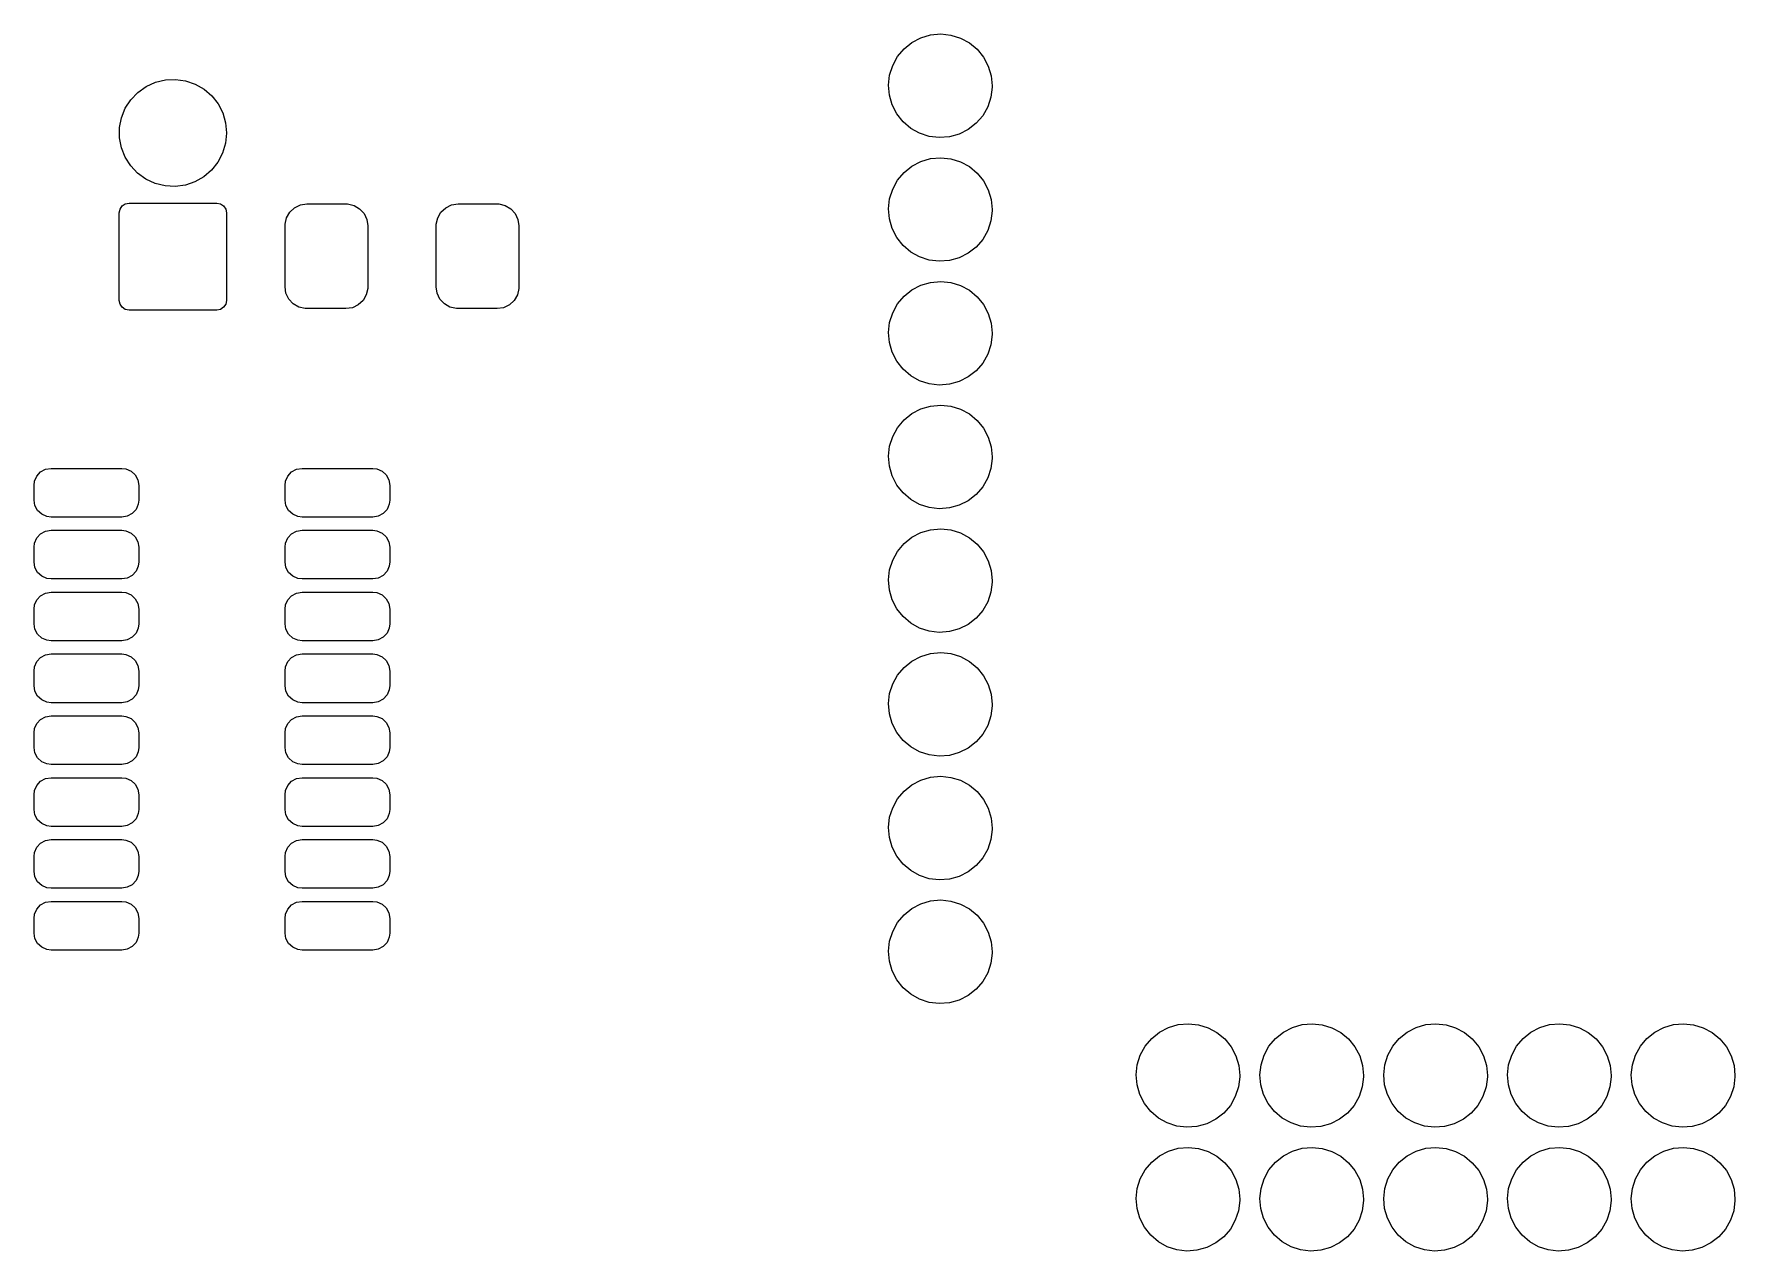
# Model space of a CAD drawing. Extents: x 10 to 584, y -410 to -10.
# Drawn here: x 297.07 to 331.97, y -151.49 to -126.51 of the extents above; entities that cross this region are included whole.
import ezdxf

# ---------------------------------------------------------------- set-up
doc = ezdxf.new("R2010")
doc.units = 0
doc.layers.add('BLACK', color=7, linetype='CONTINUOUS')

msp = doc.modelspace()

# ---------------------------------------------------------------- linework, layer by layer
at = {"layer": 'BLACK', "linetype": 'CONTINUOUS'}
for p, q in [((314.923, -126.81), (315.084, -126.68)), ((315.084, -126.68), (315.268, -126.584)), ((315.268, -126.584), (315.467, -126.525)), ((315.467, -126.525), (315.674, -126.506)), ((315.674, -126.506), (315.881, -126.528)), ((315.881, -126.528), (316.079, -126.589)), ((316.079, -126.589), (316.261, -126.688)), ((314.689, -127.151), (314.789, -126.969)), ((314.789, -126.969), (314.923, -126.81)), ((316.261, -126.688), (316.421, -126.82)), ((316.421, -126.82), (316.553, -126.981)), ((316.553, -126.981), (316.65, -127.164)), ((314.603, -127.555), (314.626, -127.349)), ((314.626, -127.349), (314.689, -127.151)), ((316.65, -127.164), (316.71, -127.363)), ((316.71, -127.363), (316.73, -127.57)), ((299.056, -127.855), (299.201, -127.704)), ((299.201, -127.704), (299.371, -127.583)), ((299.371, -127.583), (299.561, -127.497)), ((299.561, -127.497), (299.765, -127.448)), ((299.765, -127.448), (299.973, -127.438)), ((299.973, -127.438), (300.18, -127.468)), ((300.18, -127.468), (300.378, -127.537)), ((300.378, -127.537), (300.558, -127.641)), ((300.558, -127.641), (300.716, -127.778)), ((314.621, -127.762), (314.603, -127.555)), ((316.73, -127.599), (316.704, -127.805)), ((316.73, -127.57), (316.73, -127.599)), ((298.865, -128.224), (298.943, -128.031)), ((298.943, -128.031), (299.056, -127.855)), ((300.716, -127.778), (300.845, -127.943)), ((300.845, -127.943), (300.941, -128.128)), ((314.678, -127.961), (314.621, -127.762)), ((314.773, -128.146), (314.678, -127.961)), ((316.638, -128.002), (316.536, -128.183)), ((316.704, -127.805), (316.638, -128.002)), ((298.824, -128.638), (298.825, -128.429)), ((298.825, -128.429), (298.865, -128.224)), ((300.941, -128.128), (301, -128.329)), ((301, -128.329), (301.02, -128.537)), ((314.902, -128.309), (314.773, -128.146)), ((315.06, -128.443), (314.902, -128.309)), ((316.4, -128.34), (316.237, -128.468)), ((316.536, -128.183), (316.4, -128.34)), ((298.863, -128.844), (298.824, -128.638)), ((300.999, -128.75), (300.939, -128.951)), ((301.02, -128.543), (300.999, -128.75)), ((301.02, -128.537), (301.02, -128.543)), ((315.241, -128.544), (315.06, -128.443)), ((315.438, -128.609), (315.241, -128.544)), ((315.644, -128.633), (315.438, -128.609)), ((315.851, -128.617), (315.644, -128.633)), ((316.051, -128.561), (315.851, -128.617)), ((316.237, -128.468), (316.051, -128.561)), ((298.94, -129.038), (298.863, -128.844)), ((299.053, -129.214), (298.94, -129.038)), ((300.939, -128.951), (300.842, -129.136)), ((315.084, -129.22), (315.268, -129.124)), ((315.268, -129.124), (315.467, -129.065)), ((315.467, -129.065), (315.674, -129.046)), ((315.674, -129.046), (315.881, -129.068)), ((315.881, -129.068), (316.079, -129.129)), ((316.079, -129.129), (316.261, -129.228)), ((299.196, -129.366), (299.053, -129.214)), ((299.366, -129.488), (299.196, -129.366)), ((300.554, -129.436), (300.372, -129.539)), ((300.712, -129.3), (300.554, -129.436)), ((300.842, -129.136), (300.712, -129.3)), ((314.789, -129.509), (314.923, -129.35)), ((314.923, -129.35), (315.084, -129.22)), ((316.261, -129.228), (316.421, -129.36)), ((316.421, -129.36), (316.553, -129.521)), ((299.556, -129.575), (299.366, -129.488)), ((299.759, -129.625), (299.556, -129.575)), ((299.968, -129.636), (299.759, -129.625)), ((300.175, -129.607), (299.968, -129.636)), ((300.372, -129.539), (300.175, -129.607)), ((314.626, -129.889), (314.689, -129.691)), ((314.689, -129.691), (314.789, -129.509)), ((316.553, -129.521), (316.65, -129.704)), ((316.65, -129.704), (316.71, -129.903)), ((298.82, -130.177), (298.835, -130.1)), ((298.82, -131.977), (298.82, -130.177)), ((298.835, -130.1), (298.878, -130.035)), ((298.878, -130.035), (298.943, -129.992)), ((298.943, -129.992), (299.02, -129.977)), ((299.02, -129.977), (300.82, -129.977)), ((300.82, -129.977), (300.896, -129.992)), ((300.896, -129.992), (300.961, -130.035)), ((300.961, -130.035), (301.004, -130.1)), ((301.004, -130.1), (301.02, -130.177)), ((301.02, -130.177), (301.02, -131.977)), ((302.252, -130.279), (302.319, -130.164)), ((302.319, -130.164), (302.417, -130.073)), ((302.417, -130.073), (302.538, -130.015)), ((302.538, -130.015), (302.67, -129.995)), ((302.67, -129.995), (303.47, -129.995)), ((303.47, -129.995), (303.505, -129.996)), ((303.505, -129.996), (303.636, -130.027)), ((303.636, -130.027), (303.751, -130.094)), ((303.751, -130.094), (303.842, -130.192)), ((305.352, -130.279), (305.419, -130.164)), ((305.419, -130.164), (305.517, -130.073)), ((305.517, -130.073), (305.638, -130.015)), ((305.638, -130.015), (305.77, -129.995)), ((305.77, -129.995), (306.57, -129.995)), ((306.57, -129.995), (306.605, -129.996)), ((306.605, -129.996), (306.736, -130.027)), ((306.736, -130.027), (306.851, -130.094)), ((306.851, -130.094), (306.942, -130.192)), ((314.603, -130.095), (314.626, -129.889)), ((314.621, -130.302), (314.603, -130.095)), ((316.73, -130.139), (316.704, -130.345)), ((316.71, -129.903), (316.73, -130.11)), ((316.73, -130.11), (316.73, -130.139)), ((302.22, -130.445), (302.221, -130.41)), ((302.22, -131.695), (302.22, -130.445)), ((302.221, -130.41), (302.252, -130.279)), ((303.842, -130.192), (303.9, -130.313)), ((303.9, -130.313), (303.92, -130.445)), ((303.92, -130.445), (303.92, -131.695)), ((305.32, -130.445), (305.321, -130.41)), ((305.32, -131.695), (305.32, -130.445)), ((305.321, -130.41), (305.352, -130.279)), ((306.942, -130.192), (307, -130.313)), ((307, -130.313), (307.02, -130.445)), ((307.02, -130.445), (307.02, -131.695)), ((314.678, -130.501), (314.621, -130.302)), ((314.773, -130.686), (314.678, -130.501)), ((316.704, -130.345), (316.638, -130.542)), ((314.902, -130.849), (314.773, -130.686)), ((315.06, -130.983), (314.902, -130.849)), ((316.536, -130.723), (316.4, -130.88)), ((316.638, -130.542), (316.536, -130.723)), ((315.241, -131.084), (315.06, -130.983)), ((315.438, -131.149), (315.241, -131.084)), ((315.644, -131.173), (315.438, -131.149)), ((315.851, -131.157), (315.644, -131.173)), ((316.051, -131.101), (315.851, -131.157)), ((316.237, -131.008), (316.051, -131.101)), ((316.4, -130.88), (316.237, -131.008)), ((302.24, -131.827), (302.22, -131.695)), ((302.298, -131.948), (302.24, -131.827)), ((303.888, -131.861), (303.821, -131.976)), ((303.919, -131.73), (303.888, -131.861)), ((303.92, -131.695), (303.919, -131.73)), ((305.34, -131.827), (305.32, -131.695)), ((305.398, -131.948), (305.34, -131.827)), ((306.988, -131.861), (306.921, -131.976)), ((307.019, -131.73), (306.988, -131.861)), ((307.02, -131.695), (307.019, -131.73)), ((314.789, -132.049), (314.923, -131.89)), ((314.923, -131.89), (315.084, -131.76)), ((315.084, -131.76), (315.268, -131.664)), ((315.268, -131.664), (315.467, -131.605)), ((315.467, -131.605), (315.674, -131.586)), ((315.674, -131.586), (315.881, -131.608)), ((315.881, -131.608), (316.079, -131.669)), ((316.079, -131.669), (316.261, -131.768)), ((316.261, -131.768), (316.421, -131.9)), ((316.421, -131.9), (316.553, -132.061)), ((298.835, -132.053), (298.82, -131.977)), ((298.878, -132.118), (298.835, -132.053)), ((298.943, -132.162), (298.878, -132.118)), ((299.02, -132.177), (298.943, -132.162)), ((300.82, -132.177), (299.02, -132.177)), ((300.896, -132.162), (300.82, -132.177)), ((300.961, -132.118), (300.896, -132.162)), ((301.004, -132.053), (300.961, -132.118)), ((301.02, -131.977), (301.004, -132.053)), ((302.389, -132.046), (302.298, -131.948)), ((302.504, -132.113), (302.389, -132.046)), ((302.635, -132.144), (302.504, -132.113)), ((302.67, -132.145), (302.635, -132.144)), ((303.47, -132.145), (302.67, -132.145)), ((303.602, -132.125), (303.47, -132.145)), ((303.723, -132.067), (303.602, -132.125)), ((303.821, -131.976), (303.723, -132.067)), ((305.489, -132.046), (305.398, -131.948)), ((305.604, -132.113), (305.489, -132.046)), ((305.735, -132.144), (305.604, -132.113)), ((305.77, -132.145), (305.735, -132.144)), ((306.57, -132.145), (305.77, -132.145)), ((306.702, -132.125), (306.57, -132.145)), ((306.823, -132.067), (306.702, -132.125)), ((306.921, -131.976), (306.823, -132.067)), ((314.626, -132.429), (314.689, -132.231)), ((314.689, -132.231), (314.789, -132.049)), ((316.553, -132.061), (316.65, -132.244)), ((316.65, -132.244), (316.71, -132.443)), ((314.603, -132.635), (314.626, -132.429)), ((316.71, -132.443), (316.73, -132.65)), ((314.621, -132.842), (314.603, -132.635)), ((314.678, -133.041), (314.621, -132.842)), ((316.704, -132.885), (316.638, -133.082)), ((316.73, -132.679), (316.704, -132.885)), ((316.73, -132.65), (316.73, -132.679)), ((314.773, -133.226), (314.678, -133.041)), ((314.902, -133.389), (314.773, -133.226)), ((316.536, -133.263), (316.4, -133.42)), ((316.638, -133.082), (316.536, -133.263)), ((315.06, -133.523), (314.902, -133.389)), ((315.241, -133.624), (315.06, -133.523)), ((315.438, -133.689), (315.241, -133.624)), ((316.051, -133.641), (315.851, -133.697)), ((316.237, -133.548), (316.051, -133.641)), ((316.4, -133.42), (316.237, -133.548)), ((315.644, -133.713), (315.438, -133.689)), ((315.851, -133.697), (315.644, -133.713)), ((314.923, -134.43), (315.084, -134.3)), ((315.084, -134.3), (315.268, -134.204)), ((315.268, -134.204), (315.467, -134.145)), ((315.467, -134.145), (315.674, -134.126)), ((315.674, -134.126), (315.881, -134.148)), ((315.881, -134.148), (316.079, -134.209)), ((316.079, -134.209), (316.261, -134.308)), ((316.261, -134.308), (316.421, -134.44)), ((314.689, -134.771), (314.789, -134.589)), ((314.789, -134.589), (314.923, -134.43)), ((316.421, -134.44), (316.553, -134.601)), ((316.553, -134.601), (316.65, -134.784)), ((314.603, -135.175), (314.626, -134.969)), ((314.626, -134.969), (314.689, -134.771)), ((316.65, -134.784), (316.71, -134.983)), ((316.71, -134.983), (316.73, -135.19)), ((314.621, -135.382), (314.603, -135.175)), ((314.678, -135.581), (314.621, -135.382)), ((316.73, -135.219), (316.704, -135.425)), ((316.73, -135.19), (316.73, -135.219)), ((297.07, -135.775), (297.081, -135.688)), ((297.081, -135.688), (297.127, -135.583)), ((297.127, -135.583), (297.205, -135.498)), ((297.205, -135.498), (297.307, -135.444)), ((297.307, -135.444), (297.42, -135.425)), ((297.42, -135.425), (298.87, -135.425)), ((298.87, -135.425), (298.957, -135.436)), ((298.957, -135.436), (299.062, -135.482)), ((299.062, -135.482), (299.147, -135.56)), ((299.147, -135.56), (299.201, -135.662)), ((299.201, -135.662), (299.22, -135.775)), ((302.22, -135.775), (302.231, -135.688)), ((302.231, -135.688), (302.277, -135.583)), ((302.277, -135.583), (302.355, -135.498)), ((302.355, -135.498), (302.457, -135.444)), ((302.457, -135.444), (302.57, -135.425)), ((302.57, -135.425), (304.02, -135.425)), ((304.02, -135.425), (304.107, -135.436)), ((304.107, -135.436), (304.212, -135.482)), ((304.212, -135.482), (304.297, -135.56)), ((304.297, -135.56), (304.351, -135.662)), ((304.351, -135.662), (304.37, -135.775)), ((314.773, -135.766), (314.678, -135.581)), ((316.638, -135.622), (316.536, -135.803)), ((316.704, -135.425), (316.638, -135.622)), ((297.07, -136.075), (297.07, -135.775)), ((297.089, -136.188), (297.07, -136.075)), ((299.22, -136.075), (299.209, -136.162)), ((299.22, -135.775), (299.22, -136.075)), ((302.22, -136.075), (302.22, -135.775)), ((302.239, -136.188), (302.22, -136.075)), ((304.37, -136.075), (304.359, -136.162)), ((304.37, -135.775), (304.37, -136.075)), ((314.902, -135.929), (314.773, -135.766)), ((315.06, -136.063), (314.902, -135.929)), ((315.241, -136.164), (315.06, -136.063)), ((316.237, -136.088), (316.051, -136.181)), ((316.4, -135.96), (316.237, -136.088)), ((316.536, -135.803), (316.4, -135.96)), ((297.143, -136.29), (297.089, -136.188)), ((297.228, -136.368), (297.143, -136.29)), ((297.333, -136.414), (297.228, -136.368)), ((297.42, -136.425), (297.333, -136.414)), ((298.87, -136.425), (297.42, -136.425)), ((298.983, -136.406), (298.87, -136.425)), ((299.085, -136.352), (298.983, -136.406)), ((299.163, -136.267), (299.085, -136.352)), ((299.209, -136.162), (299.163, -136.267)), ((302.293, -136.29), (302.239, -136.188)), ((302.378, -136.368), (302.293, -136.29)), ((302.483, -136.414), (302.378, -136.368)), ((302.57, -136.425), (302.483, -136.414)), ((304.02, -136.425), (302.57, -136.425)), ((304.133, -136.406), (304.02, -136.425)), ((304.235, -136.352), (304.133, -136.406)), ((304.313, -136.267), (304.235, -136.352)), ((304.359, -136.162), (304.313, -136.267)), ((315.438, -136.229), (315.241, -136.164)), ((315.644, -136.253), (315.438, -136.229)), ((315.851, -136.237), (315.644, -136.253)), ((316.051, -136.181), (315.851, -136.237)), ((297.127, -136.853), (297.205, -136.768)), ((297.205, -136.768), (297.307, -136.714)), ((297.307, -136.714), (297.42, -136.695)), ((297.42, -136.695), (298.87, -136.695)), ((298.87, -136.695), (298.957, -136.706)), ((298.957, -136.706), (299.062, -136.752)), ((299.062, -136.752), (299.147, -136.83)), ((302.277, -136.853), (302.355, -136.768)), ((302.355, -136.768), (302.457, -136.714)), ((302.457, -136.714), (302.57, -136.695)), ((302.57, -136.695), (304.02, -136.695)), ((304.02, -136.695), (304.107, -136.706)), ((304.107, -136.706), (304.212, -136.752)), ((304.212, -136.752), (304.297, -136.83)), ((315.084, -136.84), (315.268, -136.744)), ((315.268, -136.744), (315.467, -136.685)), ((315.467, -136.685), (315.674, -136.666)), ((315.674, -136.666), (315.881, -136.688)), ((315.881, -136.688), (316.079, -136.749)), ((316.079, -136.749), (316.261, -136.848)), ((297.07, -137.045), (297.081, -136.958)), ((297.07, -137.345), (297.07, -137.045)), ((297.081, -136.958), (297.127, -136.853)), ((299.147, -136.83), (299.201, -136.932)), ((299.201, -136.932), (299.22, -137.045)), ((299.22, -137.045), (299.22, -137.345)), ((302.22, -137.045), (302.231, -136.958)), ((302.22, -137.345), (302.22, -137.045)), ((302.231, -136.958), (302.277, -136.853)), ((304.297, -136.83), (304.351, -136.932)), ((304.351, -136.932), (304.37, -137.045)), ((304.37, -137.045), (304.37, -137.345)), ((314.689, -137.311), (314.789, -137.129)), ((314.789, -137.129), (314.923, -136.97)), ((314.923, -136.97), (315.084, -136.84)), ((316.261, -136.848), (316.421, -136.98)), ((316.421, -136.98), (316.553, -137.141)), ((316.553, -137.141), (316.65, -137.324)), ((297.089, -137.458), (297.07, -137.345)), ((297.143, -137.56), (297.089, -137.458)), ((299.209, -137.432), (299.163, -137.537)), ((299.22, -137.345), (299.209, -137.432)), ((302.239, -137.458), (302.22, -137.345)), ((302.293, -137.56), (302.239, -137.458)), ((304.359, -137.432), (304.313, -137.537)), ((304.37, -137.345), (304.359, -137.432)), ((314.626, -137.509), (314.689, -137.311)), ((316.65, -137.324), (316.71, -137.523)), ((297.228, -137.638), (297.143, -137.56)), ((297.333, -137.684), (297.228, -137.638)), ((297.42, -137.695), (297.333, -137.684)), ((298.87, -137.695), (297.42, -137.695)), ((298.983, -137.676), (298.87, -137.695)), ((299.085, -137.622), (298.983, -137.676)), ((299.163, -137.537), (299.085, -137.622)), ((302.378, -137.638), (302.293, -137.56)), ((302.483, -137.684), (302.378, -137.638)), ((302.57, -137.695), (302.483, -137.684)), ((304.02, -137.695), (302.57, -137.695)), ((304.133, -137.676), (304.02, -137.695)), ((304.235, -137.622), (304.133, -137.676)), ((304.313, -137.537), (304.235, -137.622)), ((314.603, -137.715), (314.626, -137.509)), ((314.621, -137.922), (314.603, -137.715)), ((316.73, -137.759), (316.704, -137.965)), ((316.71, -137.523), (316.73, -137.73)), ((316.73, -137.73), (316.73, -137.759)), ((297.081, -138.228), (297.127, -138.123)), ((297.127, -138.123), (297.205, -138.038)), ((297.205, -138.038), (297.307, -137.984)), ((297.307, -137.984), (297.42, -137.965)), ((297.42, -137.965), (298.87, -137.965)), ((298.87, -137.965), (298.957, -137.976)), ((298.957, -137.976), (299.062, -138.022)), ((299.062, -138.022), (299.147, -138.1)), ((299.147, -138.1), (299.201, -138.202)), ((299.201, -138.202), (299.22, -138.315)), ((302.231, -138.228), (302.277, -138.123)), ((302.277, -138.123), (302.355, -138.038)), ((302.355, -138.038), (302.457, -137.984)), ((302.457, -137.984), (302.57, -137.965)), ((302.57, -137.965), (304.02, -137.965)), ((304.02, -137.965), (304.107, -137.976)), ((304.107, -137.976), (304.212, -138.022)), ((304.212, -138.022), (304.297, -138.1)), ((304.297, -138.1), (304.351, -138.202)), ((304.351, -138.202), (304.37, -138.315)), ((314.678, -138.121), (314.621, -137.922)), ((314.773, -138.306), (314.678, -138.121)), ((316.638, -138.162), (316.536, -138.343)), ((316.704, -137.965), (316.638, -138.162)), ((297.07, -138.315), (297.081, -138.228)), ((297.07, -138.615), (297.07, -138.315)), ((299.22, -138.315), (299.22, -138.615)), ((302.22, -138.315), (302.231, -138.228)), ((302.22, -138.615), (302.22, -138.315)), ((304.37, -138.315), (304.37, -138.615)), ((314.902, -138.469), (314.773, -138.306)), ((315.06, -138.603), (314.902, -138.469)), ((316.4, -138.5), (316.237, -138.628)), ((316.536, -138.343), (316.4, -138.5)), ((297.089, -138.728), (297.07, -138.615)), ((297.143, -138.83), (297.089, -138.728)), ((297.228, -138.908), (297.143, -138.83)), ((299.085, -138.892), (298.983, -138.946)), ((299.163, -138.807), (299.085, -138.892)), ((299.209, -138.702), (299.163, -138.807)), ((299.22, -138.615), (299.209, -138.702)), ((302.239, -138.728), (302.22, -138.615)), ((302.293, -138.83), (302.239, -138.728)), ((302.378, -138.908), (302.293, -138.83)), ((304.235, -138.892), (304.133, -138.946)), ((304.313, -138.807), (304.235, -138.892)), ((304.359, -138.702), (304.313, -138.807)), ((304.37, -138.615), (304.359, -138.702)), ((315.241, -138.704), (315.06, -138.603)), ((315.438, -138.769), (315.241, -138.704)), ((315.644, -138.793), (315.438, -138.769)), ((315.851, -138.777), (315.644, -138.793)), ((316.051, -138.721), (315.851, -138.777)), ((316.237, -138.628), (316.051, -138.721)), ((297.333, -138.954), (297.228, -138.908)), ((297.307, -139.254), (297.42, -139.235)), ((297.42, -138.965), (297.333, -138.954)), ((298.87, -138.965), (297.42, -138.965)), ((297.42, -139.235), (298.87, -139.235)), ((298.983, -138.946), (298.87, -138.965)), ((298.87, -139.235), (298.957, -139.246)), ((298.957, -139.246), (299.062, -139.292)), ((302.483, -138.954), (302.378, -138.908)), ((302.457, -139.254), (302.57, -139.235)), ((302.57, -138.965), (302.483, -138.954)), ((304.02, -138.965), (302.57, -138.965)), ((302.57, -139.235), (304.02, -139.235)), ((304.133, -138.946), (304.02, -138.965)), ((304.02, -139.235), (304.107, -139.246)), ((304.107, -139.246), (304.212, -139.292)), ((315.268, -139.284), (315.467, -139.225)), ((315.467, -139.225), (315.674, -139.206)), ((315.674, -139.206), (315.881, -139.228)), ((315.881, -139.228), (316.079, -139.289)), ((297.07, -139.585), (297.081, -139.498)), ((297.07, -139.885), (297.07, -139.585)), ((297.081, -139.498), (297.127, -139.393)), ((297.127, -139.393), (297.205, -139.308)), ((297.205, -139.308), (297.307, -139.254)), ((299.062, -139.292), (299.147, -139.37)), ((299.147, -139.37), (299.201, -139.472)), ((299.201, -139.472), (299.22, -139.585)), ((299.22, -139.585), (299.22, -139.885)), ((302.22, -139.585), (302.231, -139.498)), ((302.22, -139.885), (302.22, -139.585)), ((302.231, -139.498), (302.277, -139.393)), ((302.277, -139.393), (302.355, -139.308)), ((302.355, -139.308), (302.457, -139.254)), ((304.212, -139.292), (304.297, -139.37)), ((304.297, -139.37), (304.351, -139.472)), ((304.351, -139.472), (304.37, -139.585)), ((304.37, -139.585), (304.37, -139.885)), ((314.789, -139.669), (314.923, -139.51)), ((314.923, -139.51), (315.084, -139.38)), ((315.084, -139.38), (315.268, -139.284)), ((316.079, -139.289), (316.261, -139.388)), ((316.261, -139.388), (316.421, -139.52)), ((316.421, -139.52), (316.553, -139.681)), ((297.089, -139.998), (297.07, -139.885)), ((299.22, -139.885), (299.209, -139.972)), ((302.239, -139.998), (302.22, -139.885)), ((304.37, -139.885), (304.359, -139.972)), ((314.626, -140.049), (314.689, -139.851)), ((314.689, -139.851), (314.789, -139.669)), ((316.553, -139.681), (316.65, -139.864)), ((316.65, -139.864), (316.71, -140.063)), ((297.143, -140.1), (297.089, -139.998)), ((297.228, -140.178), (297.143, -140.1)), ((297.333, -140.224), (297.228, -140.178)), ((297.42, -140.235), (297.333, -140.224)), ((298.87, -140.235), (297.42, -140.235)), ((298.983, -140.216), (298.87, -140.235)), ((299.085, -140.162), (298.983, -140.216)), ((299.163, -140.077), (299.085, -140.162)), ((299.209, -139.972), (299.163, -140.077)), ((302.293, -140.1), (302.239, -139.998)), ((302.378, -140.178), (302.293, -140.1)), ((302.483, -140.224), (302.378, -140.178)), ((302.57, -140.235), (302.483, -140.224)), ((304.02, -140.235), (302.57, -140.235)), ((304.133, -140.216), (304.02, -140.235)), ((304.235, -140.162), (304.133, -140.216)), ((304.313, -140.077), (304.235, -140.162)), ((304.359, -139.972), (304.313, -140.077)), ((314.603, -140.255), (314.626, -140.049)), ((314.621, -140.462), (314.603, -140.255)), ((316.71, -140.063), (316.73, -140.27)), ((316.73, -140.27), (316.73, -140.299)), ((297.127, -140.663), (297.205, -140.578)), ((297.205, -140.578), (297.307, -140.524)), ((297.307, -140.524), (297.42, -140.505)), ((297.42, -140.505), (298.87, -140.505)), ((298.87, -140.505), (298.957, -140.516)), ((298.957, -140.516), (299.062, -140.562)), ((299.062, -140.562), (299.147, -140.64)), ((299.147, -140.64), (299.201, -140.742)), ((302.277, -140.663), (302.355, -140.578)), ((302.355, -140.578), (302.457, -140.524)), ((302.457, -140.524), (302.57, -140.505)), ((302.57, -140.505), (304.02, -140.505)), ((304.02, -140.505), (304.107, -140.516)), ((304.107, -140.516), (304.212, -140.562)), ((304.212, -140.562), (304.297, -140.64)), ((304.297, -140.64), (304.351, -140.742)), ((314.678, -140.661), (314.621, -140.462)), ((316.704, -140.505), (316.638, -140.702)), ((316.73, -140.299), (316.704, -140.505)), ((297.07, -140.855), (297.081, -140.768)), ((297.07, -141.155), (297.07, -140.855)), ((297.081, -140.768), (297.127, -140.663)), ((299.201, -140.742), (299.22, -140.855)), ((299.22, -140.855), (299.22, -141.155)), ((302.22, -140.855), (302.231, -140.768)), ((302.22, -141.155), (302.22, -140.855)), ((302.231, -140.768), (302.277, -140.663)), ((304.351, -140.742), (304.37, -140.855)), ((304.37, -140.855), (304.37, -141.155)), ((314.773, -140.846), (314.678, -140.661)), ((314.902, -141.009), (314.773, -140.846)), ((316.536, -140.883), (316.4, -141.04)), ((316.638, -140.702), (316.536, -140.883)), ((297.089, -141.268), (297.07, -141.155)), ((297.143, -141.37), (297.089, -141.268)), ((299.209, -141.242), (299.163, -141.347)), ((299.22, -141.155), (299.209, -141.242)), ((302.239, -141.268), (302.22, -141.155)), ((302.293, -141.37), (302.239, -141.268)), ((304.359, -141.242), (304.313, -141.347)), ((304.37, -141.155), (304.359, -141.242)), ((315.06, -141.143), (314.902, -141.009)), ((315.241, -141.244), (315.06, -141.143)), ((315.438, -141.309), (315.241, -141.244)), ((315.644, -141.333), (315.438, -141.309)), ((315.851, -141.317), (315.644, -141.333)), ((316.051, -141.261), (315.851, -141.317)), ((316.237, -141.168), (316.051, -141.261)), ((316.4, -141.04), (316.237, -141.168)), ((297.228, -141.448), (297.143, -141.37)), ((297.333, -141.494), (297.228, -141.448)), ((297.42, -141.505), (297.333, -141.494)), ((298.87, -141.505), (297.42, -141.505)), ((298.983, -141.486), (298.87, -141.505)), ((299.085, -141.432), (298.983, -141.486)), ((299.163, -141.347), (299.085, -141.432)), ((302.378, -141.448), (302.293, -141.37)), ((302.483, -141.494), (302.378, -141.448)), ((302.57, -141.505), (302.483, -141.494)), ((304.02, -141.505), (302.57, -141.505)), ((304.133, -141.486), (304.02, -141.505)), ((304.235, -141.432), (304.133, -141.486)), ((304.313, -141.347), (304.235, -141.432)), ((297.07, -142.125), (297.081, -142.038)), ((297.081, -142.038), (297.127, -141.933)), ((297.127, -141.933), (297.205, -141.848)), ((297.205, -141.848), (297.307, -141.794)), ((297.307, -141.794), (297.42, -141.775)), ((297.42, -141.775), (298.87, -141.775)), ((298.87, -141.775), (298.957, -141.786)), ((298.957, -141.786), (299.062, -141.832)), ((299.062, -141.832), (299.147, -141.91)), ((299.147, -141.91), (299.201, -142.012)), ((299.201, -142.012), (299.22, -142.125)), ((302.22, -142.125), (302.231, -142.038)), ((302.231, -142.038), (302.277, -141.933)), ((302.277, -141.933), (302.355, -141.848)), ((302.355, -141.848), (302.457, -141.794)), ((302.457, -141.794), (302.57, -141.775)), ((302.57, -141.775), (304.02, -141.775)), ((304.02, -141.775), (304.107, -141.786)), ((304.107, -141.786), (304.212, -141.832)), ((304.212, -141.832), (304.297, -141.91)), ((304.297, -141.91), (304.351, -142.012)), ((304.351, -142.012), (304.37, -142.125)), ((314.923, -142.05), (315.084, -141.92)), ((315.084, -141.92), (315.268, -141.824)), ((315.268, -141.824), (315.467, -141.765)), ((315.467, -141.765), (315.674, -141.746)), ((315.674, -141.746), (315.881, -141.768)), ((315.881, -141.768), (316.079, -141.829)), ((316.079, -141.829), (316.261, -141.928)), ((316.261, -141.928), (316.421, -142.06)), ((297.07, -142.425), (297.07, -142.125)), ((299.22, -142.125), (299.22, -142.425)), ((302.22, -142.425), (302.22, -142.125)), ((304.37, -142.125), (304.37, -142.425)), ((314.626, -142.589), (314.689, -142.391)), ((314.689, -142.391), (314.789, -142.209)), ((314.789, -142.209), (314.923, -142.05)), ((316.421, -142.06), (316.553, -142.221)), ((316.553, -142.221), (316.65, -142.404)), ((297.089, -142.538), (297.07, -142.425)), ((297.143, -142.64), (297.089, -142.538)), ((297.228, -142.718), (297.143, -142.64)), ((297.333, -142.764), (297.228, -142.718)), ((299.085, -142.702), (298.983, -142.756)), ((299.163, -142.617), (299.085, -142.702)), ((299.209, -142.512), (299.163, -142.617)), ((299.22, -142.425), (299.209, -142.512)), ((302.239, -142.538), (302.22, -142.425)), ((302.293, -142.64), (302.239, -142.538)), ((302.378, -142.718), (302.293, -142.64)), ((302.483, -142.764), (302.378, -142.718)), ((304.235, -142.702), (304.133, -142.756)), ((304.313, -142.617), (304.235, -142.702)), ((304.359, -142.512), (304.313, -142.617)), ((304.37, -142.425), (304.359, -142.512)), ((314.603, -142.795), (314.626, -142.589)), ((316.65, -142.404), (316.71, -142.603)), ((316.71, -142.603), (316.73, -142.81)), ((297.205, -143.118), (297.307, -143.064)), ((297.307, -143.064), (297.42, -143.045)), ((297.42, -142.775), (297.333, -142.764)), ((298.87, -142.775), (297.42, -142.775)), ((297.42, -143.045), (298.87, -143.045)), ((298.983, -142.756), (298.87, -142.775)), ((298.87, -143.045), (298.957, -143.056)), ((298.957, -143.056), (299.062, -143.102)), ((302.355, -143.118), (302.457, -143.064)), ((302.457, -143.064), (302.57, -143.045)), ((302.57, -142.775), (302.483, -142.764)), ((304.02, -142.775), (302.57, -142.775)), ((302.57, -143.045), (304.02, -143.045)), ((304.133, -142.756), (304.02, -142.775)), ((304.02, -143.045), (304.107, -143.056)), ((304.107, -143.056), (304.212, -143.102)), ((314.621, -143.002), (314.603, -142.795)), ((314.678, -143.201), (314.621, -143.002)), ((316.704, -143.045), (316.638, -143.242)), ((316.73, -142.839), (316.704, -143.045)), ((316.73, -142.81), (316.73, -142.839)), ((297.07, -143.395), (297.081, -143.308)), ((297.07, -143.695), (297.07, -143.395)), ((297.081, -143.308), (297.127, -143.203)), ((297.127, -143.203), (297.205, -143.118)), ((299.062, -143.102), (299.147, -143.18)), ((299.147, -143.18), (299.201, -143.282)), ((299.201, -143.282), (299.22, -143.395)), ((299.22, -143.395), (299.22, -143.695)), ((302.22, -143.395), (302.231, -143.308)), ((302.22, -143.695), (302.22, -143.395)), ((302.231, -143.308), (302.277, -143.203)), ((302.277, -143.203), (302.355, -143.118)), ((304.212, -143.102), (304.297, -143.18)), ((304.297, -143.18), (304.351, -143.282)), ((304.351, -143.282), (304.37, -143.395)), ((304.37, -143.395), (304.37, -143.695)), ((314.773, -143.386), (314.678, -143.201)), ((314.902, -143.549), (314.773, -143.386)), ((316.536, -143.423), (316.4, -143.58)), ((316.638, -143.242), (316.536, -143.423)), ((297.089, -143.808), (297.07, -143.695)), ((299.209, -143.782), (299.163, -143.887)), ((299.22, -143.695), (299.209, -143.782)), ((302.239, -143.808), (302.22, -143.695)), ((304.359, -143.782), (304.313, -143.887)), ((304.37, -143.695), (304.359, -143.782)), ((315.06, -143.683), (314.902, -143.549)), ((315.241, -143.784), (315.06, -143.683)), ((315.438, -143.849), (315.241, -143.784)), ((316.237, -143.708), (316.051, -143.801)), ((316.4, -143.58), (316.237, -143.708)), ((297.143, -143.91), (297.089, -143.808)), ((297.228, -143.988), (297.143, -143.91)), ((297.333, -144.034), (297.228, -143.988)), ((297.42, -144.045), (297.333, -144.034)), ((298.87, -144.045), (297.42, -144.045)), ((298.983, -144.026), (298.87, -144.045)), ((299.085, -143.972), (298.983, -144.026)), ((299.163, -143.887), (299.085, -143.972)), ((302.293, -143.91), (302.239, -143.808)), ((302.378, -143.988), (302.293, -143.91)), ((302.483, -144.034), (302.378, -143.988)), ((302.57, -144.045), (302.483, -144.034)), ((304.02, -144.045), (302.57, -144.045)), ((304.133, -144.026), (304.02, -144.045)), ((304.235, -143.972), (304.133, -144.026)), ((304.313, -143.887), (304.235, -143.972)), ((315.644, -143.873), (315.438, -143.849)), ((315.851, -143.857), (315.644, -143.873)), ((316.051, -143.801), (315.851, -143.857)), ((297.081, -144.578), (297.127, -144.473)), ((297.127, -144.473), (297.205, -144.388)), ((297.205, -144.388), (297.307, -144.334)), ((297.307, -144.334), (297.42, -144.315)), ((297.42, -144.315), (298.87, -144.315)), ((298.87, -144.315), (298.957, -144.326)), ((298.957, -144.326), (299.062, -144.372)), ((299.062, -144.372), (299.147, -144.45)), ((299.147, -144.45), (299.201, -144.552)), ((302.231, -144.578), (302.277, -144.473)), ((302.277, -144.473), (302.355, -144.388)), ((302.355, -144.388), (302.457, -144.334)), ((302.457, -144.334), (302.57, -144.315)), ((302.57, -144.315), (304.02, -144.315)), ((304.02, -144.315), (304.107, -144.326)), ((304.107, -144.326), (304.212, -144.372)), ((304.212, -144.372), (304.297, -144.45)), ((304.297, -144.45), (304.351, -144.552)), ((314.923, -144.59), (315.084, -144.46)), ((315.084, -144.46), (315.268, -144.364)), ((315.268, -144.364), (315.467, -144.305)), ((315.467, -144.305), (315.674, -144.286)), ((315.674, -144.286), (315.881, -144.308)), ((315.881, -144.308), (316.079, -144.369)), ((316.079, -144.369), (316.261, -144.468)), ((316.261, -144.468), (316.421, -144.6)), ((297.07, -144.665), (297.081, -144.578)), ((297.07, -144.965), (297.07, -144.665)), ((299.201, -144.552), (299.22, -144.665)), ((299.22, -144.665), (299.22, -144.965)), ((302.22, -144.665), (302.231, -144.578)), ((302.22, -144.965), (302.22, -144.665)), ((304.351, -144.552), (304.37, -144.665)), ((304.37, -144.665), (304.37, -144.965)), ((314.689, -144.931), (314.789, -144.749)), ((314.789, -144.749), (314.923, -144.59)), ((316.421, -144.6), (316.553, -144.761)), ((316.553, -144.761), (316.65, -144.944)), ((297.089, -145.078), (297.07, -144.965)), ((297.143, -145.18), (297.089, -145.078)), ((297.228, -145.258), (297.143, -145.18)), ((299.163, -145.157), (299.085, -145.242)), ((299.209, -145.052), (299.163, -145.157)), ((299.22, -144.965), (299.209, -145.052)), ((302.239, -145.078), (302.22, -144.965)), ((302.293, -145.18), (302.239, -145.078)), ((302.378, -145.258), (302.293, -145.18)), ((304.313, -145.157), (304.235, -145.242)), ((304.359, -145.052), (304.313, -145.157)), ((304.37, -144.965), (304.359, -145.052)), ((314.603, -145.335), (314.626, -145.129)), ((314.626, -145.129), (314.689, -144.931)), ((316.65, -144.944), (316.71, -145.143)), ((316.71, -145.143), (316.73, -145.35)), ((297.333, -145.304), (297.228, -145.258)), ((297.42, -145.315), (297.333, -145.304)), ((298.87, -145.315), (297.42, -145.315)), ((298.983, -145.296), (298.87, -145.315)), ((299.085, -145.242), (298.983, -145.296)), ((302.483, -145.304), (302.378, -145.258)), ((302.57, -145.315), (302.483, -145.304)), ((304.02, -145.315), (302.57, -145.315)), ((304.133, -145.296), (304.02, -145.315)), ((304.235, -145.242), (304.133, -145.296)), ((314.621, -145.542), (314.603, -145.335)), ((316.73, -145.379), (316.704, -145.585)), ((316.73, -145.35), (316.73, -145.379)), ((314.678, -145.741), (314.621, -145.542)), ((314.773, -145.926), (314.678, -145.741)), ((316.638, -145.782), (316.536, -145.963)), ((316.704, -145.585), (316.638, -145.782)), ((314.902, -146.089), (314.773, -145.926)), ((315.06, -146.223), (314.902, -146.089)), ((315.241, -146.324), (315.06, -146.223)), ((316.4, -146.12), (316.237, -146.248)), ((316.536, -145.963), (316.4, -146.12)), ((315.438, -146.389), (315.241, -146.324)), ((315.644, -146.413), (315.438, -146.389)), ((315.851, -146.397), (315.644, -146.413)), ((316.051, -146.341), (315.851, -146.397)), ((316.237, -146.248), (316.051, -146.341)), ((320.164, -147), (320.348, -146.904)), ((320.348, -146.904), (320.547, -146.845)), ((320.547, -146.845), (320.754, -146.826)), ((320.754, -146.826), (320.961, -146.848)), ((320.961, -146.848), (321.159, -146.909)), ((321.159, -146.909), (321.341, -147.008)), ((322.704, -147), (322.888, -146.904)), ((322.888, -146.904), (323.087, -146.845)), ((323.087, -146.845), (323.294, -146.826)), ((323.294, -146.826), (323.501, -146.848)), ((323.501, -146.848), (323.699, -146.909)), ((323.699, -146.909), (323.881, -147.008)), ((325.244, -147), (325.428, -146.904)), ((325.428, -146.904), (325.627, -146.845)), ((325.627, -146.845), (325.834, -146.826)), ((325.834, -146.826), (326.041, -146.848)), ((326.041, -146.848), (326.239, -146.909)), ((326.239, -146.909), (326.421, -147.008)), ((327.784, -147), (327.968, -146.904)), ((327.968, -146.904), (328.167, -146.845)), ((328.167, -146.845), (328.374, -146.826)), ((328.374, -146.826), (328.581, -146.848)), ((328.581, -146.848), (328.779, -146.909)), ((328.779, -146.909), (328.961, -147.008)), ((330.324, -147), (330.508, -146.904)), ((330.508, -146.904), (330.707, -146.845)), ((330.707, -146.845), (330.914, -146.826)), ((330.914, -146.826), (331.121, -146.848)), ((331.121, -146.848), (331.319, -146.909)), ((331.319, -146.909), (331.501, -147.008)), ((319.869, -147.289), (320.003, -147.13)), ((320.003, -147.13), (320.164, -147)), ((321.341, -147.008), (321.501, -147.14)), ((321.501, -147.14), (321.633, -147.301)), ((322.409, -147.289), (322.543, -147.13)), ((322.543, -147.13), (322.704, -147)), ((323.881, -147.008), (324.041, -147.14)), ((324.041, -147.14), (324.173, -147.301)), ((324.949, -147.289), (325.083, -147.13)), ((325.083, -147.13), (325.244, -147)), ((326.421, -147.008), (326.581, -147.14)), ((326.581, -147.14), (326.713, -147.301)), ((327.489, -147.289), (327.623, -147.13)), ((327.623, -147.13), (327.784, -147)), ((328.961, -147.008), (329.121, -147.14)), ((329.121, -147.14), (329.253, -147.301)), ((330.029, -147.289), (330.163, -147.13)), ((330.163, -147.13), (330.324, -147)), ((331.501, -147.008), (331.661, -147.14)), ((331.661, -147.14), (331.793, -147.301)), ((319.706, -147.669), (319.769, -147.471)), ((319.769, -147.471), (319.869, -147.289)), ((321.633, -147.301), (321.73, -147.484)), ((321.73, -147.484), (321.79, -147.683)), ((322.246, -147.669), (322.309, -147.471)), ((322.309, -147.471), (322.409, -147.289)), ((324.173, -147.301), (324.27, -147.484)), ((324.27, -147.484), (324.33, -147.683)), ((324.786, -147.669), (324.849, -147.471)), ((324.849, -147.471), (324.949, -147.289)), ((326.713, -147.301), (326.81, -147.484)), ((326.81, -147.484), (326.87, -147.683)), ((327.326, -147.669), (327.389, -147.471)), ((327.389, -147.471), (327.489, -147.289)), ((329.253, -147.301), (329.35, -147.484)), ((329.35, -147.484), (329.41, -147.683)), ((329.866, -147.669), (329.929, -147.471)), ((329.929, -147.471), (330.029, -147.289)), ((331.793, -147.301), (331.89, -147.484)), ((331.89, -147.484), (331.95, -147.683)), ((319.683, -147.875), (319.706, -147.669)), ((319.701, -148.082), (319.683, -147.875)), ((321.81, -147.919), (321.784, -148.125)), ((321.79, -147.683), (321.81, -147.89)), ((321.81, -147.89), (321.81, -147.919)), ((322.223, -147.875), (322.246, -147.669)), ((322.241, -148.082), (322.223, -147.875)), ((324.35, -147.919), (324.324, -148.125)), ((324.33, -147.683), (324.35, -147.89)), ((324.35, -147.89), (324.35, -147.919)), ((324.763, -147.875), (324.786, -147.669)), ((324.781, -148.082), (324.763, -147.875)), ((326.89, -147.919), (326.864, -148.125)), ((326.87, -147.683), (326.89, -147.89)), ((326.89, -147.89), (326.89, -147.919)), ((327.303, -147.875), (327.326, -147.669)), ((327.321, -148.082), (327.303, -147.875)), ((329.43, -147.919), (329.404, -148.125)), ((329.41, -147.683), (329.43, -147.89)), ((329.43, -147.89), (329.43, -147.919)), ((329.843, -147.875), (329.866, -147.669)), ((329.861, -148.082), (329.843, -147.875)), ((331.97, -147.919), (331.944, -148.125)), ((331.95, -147.683), (331.97, -147.89)), ((331.97, -147.89), (331.97, -147.919)), ((319.758, -148.281), (319.701, -148.082)), ((319.853, -148.466), (319.758, -148.281)), ((321.718, -148.322), (321.616, -148.503)), ((321.784, -148.125), (321.718, -148.322)), ((322.298, -148.281), (322.241, -148.082)), ((322.393, -148.466), (322.298, -148.281)), ((324.258, -148.322), (324.156, -148.503)), ((324.324, -148.125), (324.258, -148.322)), ((324.838, -148.281), (324.781, -148.082)), ((324.933, -148.466), (324.838, -148.281)), ((326.798, -148.322), (326.696, -148.503)), ((326.864, -148.125), (326.798, -148.322)), ((327.378, -148.281), (327.321, -148.082)), ((327.473, -148.466), (327.378, -148.281)), ((329.338, -148.322), (329.236, -148.503)), ((329.404, -148.125), (329.338, -148.322)), ((329.918, -148.281), (329.861, -148.082)), ((330.013, -148.466), (329.918, -148.281)), ((331.878, -148.322), (331.776, -148.503)), ((331.944, -148.125), (331.878, -148.322)), ((319.982, -148.629), (319.853, -148.466)), ((320.14, -148.763), (319.982, -148.629)), ((321.48, -148.66), (321.317, -148.788)), ((321.616, -148.503), (321.48, -148.66)), ((322.522, -148.629), (322.393, -148.466)), ((322.68, -148.763), (322.522, -148.629)), ((324.02, -148.66), (323.857, -148.788)), ((324.156, -148.503), (324.02, -148.66)), ((325.062, -148.629), (324.933, -148.466)), ((325.22, -148.763), (325.062, -148.629)), ((326.56, -148.66), (326.397, -148.788)), ((326.696, -148.503), (326.56, -148.66)), ((327.602, -148.629), (327.473, -148.466)), ((327.76, -148.763), (327.602, -148.629)), ((329.1, -148.66), (328.937, -148.788)), ((329.236, -148.503), (329.1, -148.66)), ((330.142, -148.629), (330.013, -148.466)), ((330.3, -148.763), (330.142, -148.629)), ((331.64, -148.66), (331.477, -148.788)), ((331.776, -148.503), (331.64, -148.66)), ((320.321, -148.864), (320.14, -148.763)), ((320.518, -148.929), (320.321, -148.864)), ((320.724, -148.953), (320.518, -148.929)), ((320.931, -148.937), (320.724, -148.953)), ((321.131, -148.881), (320.931, -148.937)), ((321.317, -148.788), (321.131, -148.881)), ((322.861, -148.864), (322.68, -148.763)), ((323.058, -148.929), (322.861, -148.864)), ((323.264, -148.953), (323.058, -148.929)), ((323.471, -148.937), (323.264, -148.953)), ((323.671, -148.881), (323.471, -148.937)), ((323.857, -148.788), (323.671, -148.881)), ((325.401, -148.864), (325.22, -148.763)), ((325.598, -148.929), (325.401, -148.864)), ((325.804, -148.953), (325.598, -148.929)), ((326.011, -148.937), (325.804, -148.953)), ((326.211, -148.881), (326.011, -148.937)), ((326.397, -148.788), (326.211, -148.881)), ((327.941, -148.864), (327.76, -148.763)), ((328.138, -148.929), (327.941, -148.864)), ((328.344, -148.953), (328.138, -148.929)), ((328.551, -148.937), (328.344, -148.953)), ((328.751, -148.881), (328.551, -148.937)), ((328.937, -148.788), (328.751, -148.881)), ((330.481, -148.864), (330.3, -148.763)), ((330.678, -148.929), (330.481, -148.864)), ((330.884, -148.953), (330.678, -148.929)), ((331.091, -148.937), (330.884, -148.953)), ((331.291, -148.881), (331.091, -148.937)), ((331.477, -148.788), (331.291, -148.881)), ((320.547, -149.385), (320.754, -149.366)), ((320.754, -149.366), (320.961, -149.388)), ((323.087, -149.385), (323.294, -149.366)), ((323.294, -149.366), (323.501, -149.388)), ((325.627, -149.385), (325.834, -149.366)), ((325.834, -149.366), (326.041, -149.388)), ((328.167, -149.385), (328.374, -149.366)), ((328.374, -149.366), (328.581, -149.388)), ((330.707, -149.385), (330.914, -149.366)), ((330.914, -149.366), (331.121, -149.388)), ((319.869, -149.829), (320.003, -149.67)), ((320.003, -149.67), (320.164, -149.54)), ((320.164, -149.54), (320.348, -149.444)), ((320.348, -149.444), (320.547, -149.385)), ((320.961, -149.388), (321.159, -149.449)), ((321.159, -149.449), (321.341, -149.548)), ((321.341, -149.548), (321.501, -149.68)), ((321.501, -149.68), (321.633, -149.841)), ((322.409, -149.829), (322.543, -149.67)), ((322.543, -149.67), (322.704, -149.54)), ((322.704, -149.54), (322.888, -149.444)), ((322.888, -149.444), (323.087, -149.385)), ((323.501, -149.388), (323.699, -149.449)), ((323.699, -149.449), (323.881, -149.548)), ((323.881, -149.548), (324.041, -149.68)), ((324.041, -149.68), (324.173, -149.841)), ((324.949, -149.829), (325.083, -149.67)), ((325.083, -149.67), (325.244, -149.54)), ((325.244, -149.54), (325.428, -149.444)), ((325.428, -149.444), (325.627, -149.385)), ((326.041, -149.388), (326.239, -149.449)), ((326.239, -149.449), (326.421, -149.548)), ((326.421, -149.548), (326.581, -149.68)), ((326.581, -149.68), (326.713, -149.841)), ((327.489, -149.829), (327.623, -149.67)), ((327.623, -149.67), (327.784, -149.54)), ((327.784, -149.54), (327.968, -149.444)), ((327.968, -149.444), (328.167, -149.385)), ((328.581, -149.388), (328.779, -149.449)), ((328.779, -149.449), (328.961, -149.548)), ((328.961, -149.548), (329.121, -149.68)), ((329.121, -149.68), (329.253, -149.841)), ((330.029, -149.829), (330.163, -149.67)), ((330.163, -149.67), (330.324, -149.54)), ((330.324, -149.54), (330.508, -149.444)), ((330.508, -149.444), (330.707, -149.385)), ((331.121, -149.388), (331.319, -149.449)), ((331.319, -149.449), (331.501, -149.548)), ((331.501, -149.548), (331.661, -149.68)), ((331.661, -149.68), (331.793, -149.841)), ((319.706, -150.209), (319.769, -150.011)), ((319.769, -150.011), (319.869, -149.829)), ((321.633, -149.841), (321.73, -150.024)), ((321.73, -150.024), (321.79, -150.223)), ((322.246, -150.209), (322.309, -150.011)), ((322.309, -150.011), (322.409, -149.829)), ((324.173, -149.841), (324.27, -150.024)), ((324.27, -150.024), (324.33, -150.223)), ((324.786, -150.209), (324.849, -150.011)), ((324.849, -150.011), (324.949, -149.829)), ((326.713, -149.841), (326.81, -150.024)), ((326.81, -150.024), (326.87, -150.223)), ((327.326, -150.209), (327.389, -150.011)), ((327.389, -150.011), (327.489, -149.829)), ((329.253, -149.841), (329.35, -150.024)), ((329.35, -150.024), (329.41, -150.223)), ((329.866, -150.209), (329.929, -150.011)), ((329.929, -150.011), (330.029, -149.829)), ((331.793, -149.841), (331.89, -150.024)), ((331.89, -150.024), (331.95, -150.223)), ((319.683, -150.415), (319.706, -150.209)), ((319.701, -150.622), (319.683, -150.415)), ((321.79, -150.223), (321.81, -150.43)), ((322.223, -150.415), (322.246, -150.209)), ((322.241, -150.622), (322.223, -150.415)), ((324.33, -150.223), (324.35, -150.43)), ((324.763, -150.415), (324.786, -150.209)), ((324.781, -150.622), (324.763, -150.415)), ((326.87, -150.223), (326.89, -150.43)), ((327.303, -150.415), (327.326, -150.209)), ((327.321, -150.622), (327.303, -150.415)), ((329.41, -150.223), (329.43, -150.43)), ((329.843, -150.415), (329.866, -150.209)), ((329.861, -150.622), (329.843, -150.415)), ((331.95, -150.223), (331.97, -150.43)), ((319.758, -150.821), (319.701, -150.622)), ((321.784, -150.665), (321.718, -150.862)), ((321.81, -150.459), (321.784, -150.665)), ((321.81, -150.43), (321.81, -150.459)), ((322.298, -150.821), (322.241, -150.622)), ((324.324, -150.665), (324.258, -150.862)), ((324.35, -150.459), (324.324, -150.665)), ((324.35, -150.43), (324.35, -150.459)), ((324.838, -150.821), (324.781, -150.622)), ((326.864, -150.665), (326.798, -150.862)), ((326.89, -150.459), (326.864, -150.665)), ((326.89, -150.43), (326.89, -150.459)), ((327.378, -150.821), (327.321, -150.622)), ((329.404, -150.665), (329.338, -150.862)), ((329.43, -150.459), (329.404, -150.665)), ((329.43, -150.43), (329.43, -150.459)), ((329.918, -150.821), (329.861, -150.622)), ((331.944, -150.665), (331.878, -150.862)), ((331.97, -150.459), (331.944, -150.665)), ((331.97, -150.43), (331.97, -150.459)), ((319.853, -151.006), (319.758, -150.821)), ((319.982, -151.169), (319.853, -151.006)), ((321.616, -151.043), (321.48, -151.2)), ((321.718, -150.862), (321.616, -151.043)), ((322.393, -151.006), (322.298, -150.821)), ((322.522, -151.169), (322.393, -151.006)), ((324.156, -151.043), (324.02, -151.2)), ((324.258, -150.862), (324.156, -151.043)), ((324.933, -151.006), (324.838, -150.821)), ((325.062, -151.169), (324.933, -151.006)), ((326.696, -151.043), (326.56, -151.2)), ((326.798, -150.862), (326.696, -151.043)), ((327.473, -151.006), (327.378, -150.821)), ((327.602, -151.169), (327.473, -151.006)), ((329.236, -151.043), (329.1, -151.2)), ((329.338, -150.862), (329.236, -151.043)), ((330.013, -151.006), (329.918, -150.821)), ((330.142, -151.169), (330.013, -151.006)), ((331.776, -151.043), (331.64, -151.2)), ((331.878, -150.862), (331.776, -151.043)), ((320.14, -151.303), (319.982, -151.169)), ((320.321, -151.404), (320.14, -151.303)), ((320.518, -151.469), (320.321, -151.404)), ((321.131, -151.421), (320.931, -151.477)), ((321.317, -151.328), (321.131, -151.421)), ((321.48, -151.2), (321.317, -151.328)), ((322.68, -151.303), (322.522, -151.169)), ((322.861, -151.404), (322.68, -151.303)), ((323.058, -151.469), (322.861, -151.404)), ((323.671, -151.421), (323.471, -151.477)), ((323.857, -151.328), (323.671, -151.421)), ((324.02, -151.2), (323.857, -151.328)), ((325.22, -151.303), (325.062, -151.169)), ((325.401, -151.404), (325.22, -151.303)), ((325.598, -151.469), (325.401, -151.404)), ((326.211, -151.421), (326.011, -151.477)), ((326.397, -151.328), (326.211, -151.421)), ((326.56, -151.2), (326.397, -151.328)), ((327.76, -151.303), (327.602, -151.169)), ((327.941, -151.404), (327.76, -151.303)), ((328.138, -151.469), (327.941, -151.404)), ((328.751, -151.421), (328.551, -151.477)), ((328.937, -151.328), (328.751, -151.421)), ((329.1, -151.2), (328.937, -151.328)), ((330.3, -151.303), (330.142, -151.169)), ((330.481, -151.404), (330.3, -151.303)), ((330.678, -151.469), (330.481, -151.404)), ((331.291, -151.421), (331.091, -151.477)), ((331.477, -151.328), (331.291, -151.421)), ((331.64, -151.2), (331.477, -151.328)), ((320.724, -151.493), (320.518, -151.469)), ((320.931, -151.477), (320.724, -151.493)), ((323.264, -151.493), (323.058, -151.469)), ((323.471, -151.477), (323.264, -151.493)), ((325.804, -151.493), (325.598, -151.469)), ((326.011, -151.477), (325.804, -151.493)), ((328.344, -151.493), (328.138, -151.469)), ((328.551, -151.477), (328.344, -151.493)), ((330.884, -151.493), (330.678, -151.469)), ((331.091, -151.477), (330.884, -151.493))]:
    msp.add_line(p, q, dxfattribs=at)

doc.saveas('drawing.dxf')
